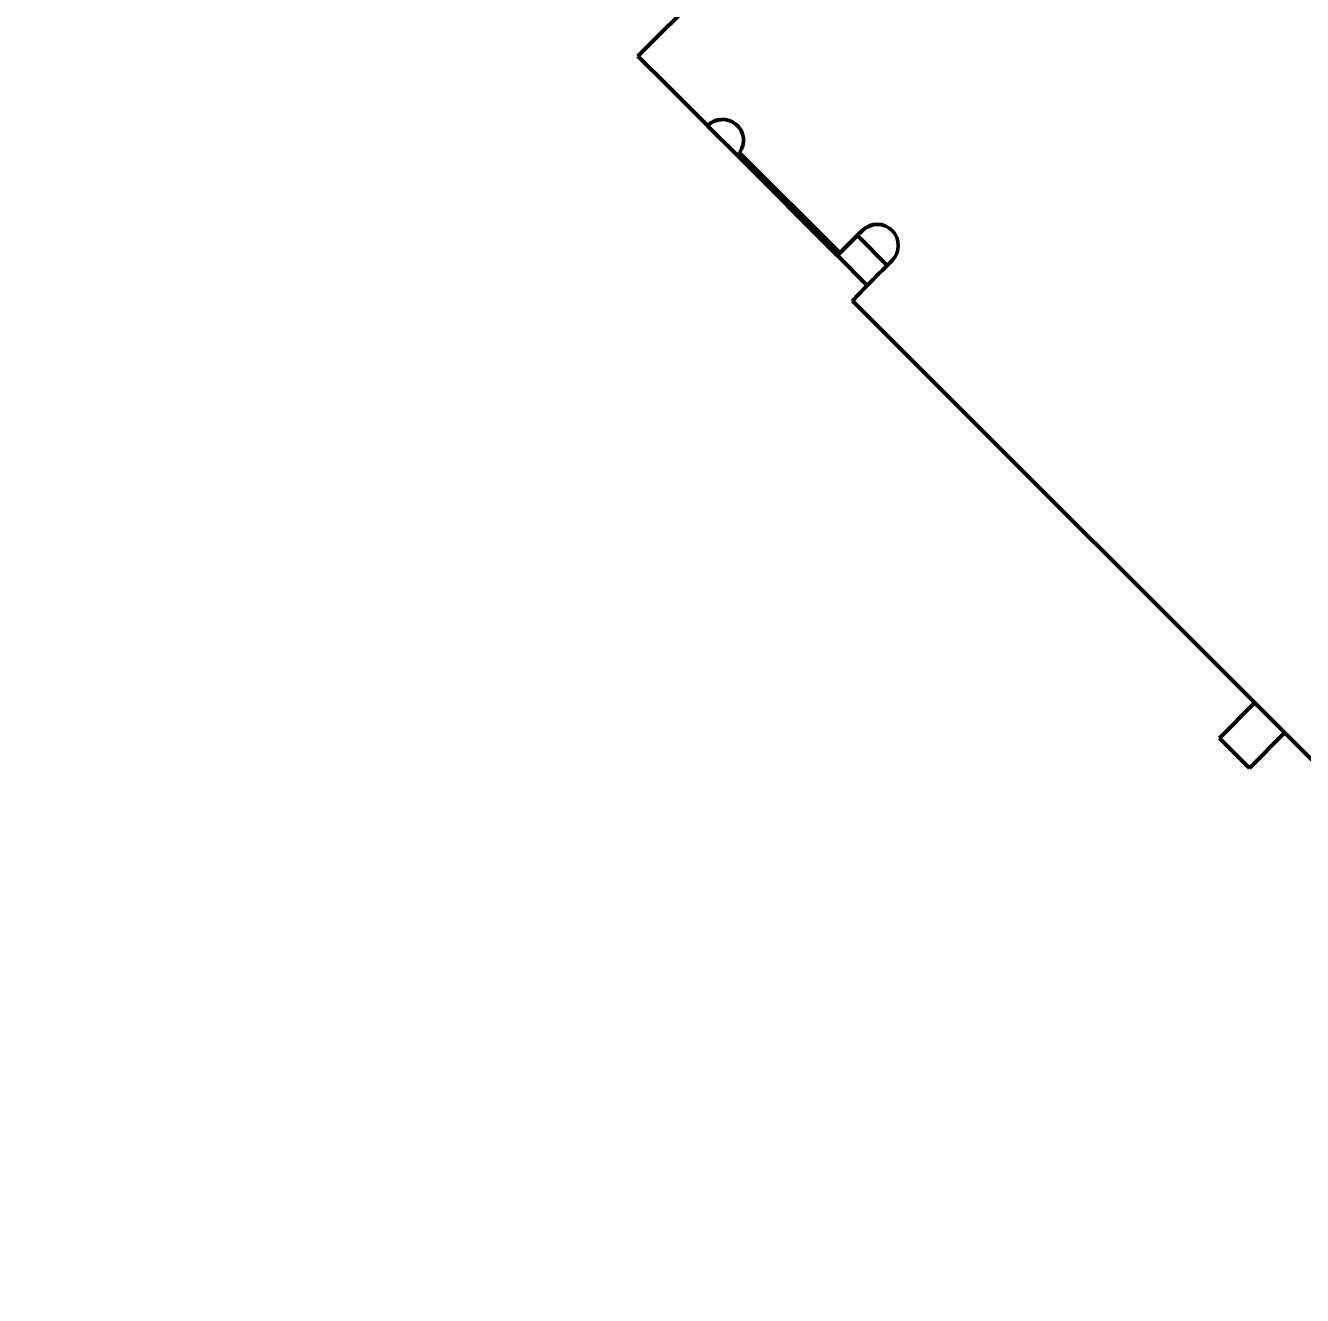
# Model space of a CAD drawing. Header units: millimetres. Extents: x 71 to 428, y 120 to 295.
# Drawn here: x 361.02 to 370.06, y 216.31 to 225.3 of the extents above; entities that cross this region are included whole.
import ezdxf

# ---------------------------------------------------------------- set-up
doc = ezdxf.new("R2010")
doc.units = ezdxf.units.MM
doc.header["$LTSCALE"] = 0.75
doc.layers.add('Visible', color=7, linetype='Continuous', lineweight=50)
doc.layers.add('尺寸标注', color=3, linetype='Continuous')
doc.styles.get("Standard").update_dxf_attribs({"font": 'arial.ttf'})
doc.dimstyles.new('Dim-ISO-25', dxfattribs={"dimtxt": 3.5, "dimasz": 3.5, "dimexe": 2.1, "dimexo": 2.1, "dimgap": 1.4, "dimtad": 1, "dimzin": 12, "dimdsep": 46, "dimtxsty": 'Standard', "dimcen": 0, "dimazin": 3, "dimtp": 0.1, "dimtm": 0.1, "dimtfac": 0.714286, "dimtmove": 0, "dimatfit": 3, "dimfxl": 1, "dimtzin": 12, "dimarcsym": 0})

# ---------------------------------------------------------------- blocks, each defined once
blk = doc.blocks.new('*D139')
at = {"color": 0, "linetype": 'ByBlock', "lineweight": -2}
for p, q in [((354.8964, 258.3129), (354.8964, 264.5936)), ((384.4004, 221.7318), (384.4004, 264.5936)), ((384.4004, 262.4936), (354.8964, 262.4936))]:
    blk.add_line(p, q, dxfattribs=at)
at = {"color": 0, "linetype": 'ByBlock'}
for points in [[(354.8964, 262.4936), (358.3964, 263.0769), (358.3964, 261.9102)], [(384.4004, 262.4936), (380.9004, 263.0769), (380.9004, 261.9102)]]:
    blk.add_solid(points, dxfattribs=at)
at = {"layer": 'Defpoints', "color": 0, "linetype": 'ByBlock'}
for p in [(354.8964, 256.2129), (384.4004, 219.6318)]:
    blk.add_point(p, dxfattribs=at)
at = {"color": 0, "linetype": 'ByBlock', "lineweight": -2, "insert": (369.6484, 265.6806), "char_height": 3.5, "attachment_point": 5}
blk.add_mtext('\\A0;29.5', dxfattribs=at)

msp = doc.modelspace()

# ---------------------------------------------------------------- linework, layer by layer
at = {"layer": 'Visible'}
for p, q in [((365.3539, 225.0847), (366.2024, 225.9333)), ((365.3539, 225.0847), (365.5623, 224.8763)), ((365.8451, 224.5935), (365.5623, 224.8763)), ((365.8451, 224.5935), (365.8469, 224.5917)), ((365.8469, 224.5917), (366.0575, 224.3811)), ((366.7819, 223.6921), (366.0734, 224.4006)), ((366.0575, 224.3811), (366.7645, 223.6741)), ((366.941, 223.8512), (366.7819, 223.6921)), ((366.7837, 223.6902), (366.9075, 223.814)), ((366.9428, 223.8493), (366.9075, 223.814)), ((367.1177, 223.6037), (366.9075, 223.814)), ((366.7819, 223.6921), (366.7645, 223.6741)), ((366.7657, 223.6729), (366.7837, 223.6902)), ((366.7657, 223.6729), (366.7645, 223.6741)), ((366.7657, 223.6729), (366.9768, 223.4618)), ((367.1531, 223.6391), (367.0824, 223.5684)), ((373.5197, 216.7067), (366.8739, 223.3525)), ((369.7197, 220.5067), (369.4705, 220.2573)), ((369.6826, 220.0452), (369.4705, 220.2573)), ((369.9318, 220.2946), (369.6826, 220.0452)), ((369.6829, 220.0452), (369.6826, 220.0452))]:
    msp.add_line(p, q, dxfattribs=at)
at = {"layer": 'Visible', "extrusion": (0, 0, -1)}
msp.add_circle((-354.8964, 204.496), 47.93, dxfattribs=at)
for centre, end in [((-365.9511, 224.4875), 215.40159), ((-365.953, 224.4856), 134.49558), ((-367.047, 223.7451), 224.99564)]:
    msp.add_arc(centre, 0.15, 44.99564, end, dxfattribs=at)
at = {"layer": 'Visible'}
msp.add_arc((367.0489, 223.7433), 0.15, 45.50442, 135.00436, dxfattribs=at)
at = {"layer": 'Visible', "extrusion": (0, 0, -1)}
msp.add_ellipse((365.9514, 224.4872), major_axis=(0, 0.1513), ratio=0.982697, start_param=2.18002, end_param=2.347468, dxfattribs=at)
at = {"layer": 'Visible'}
msp.add_ellipse((367.0861, 223.5647), major_axis=(0.2121, 0.2121), ratio=0.017452, start_param=1.570796, end_param=3.141593, dxfattribs=at)

# ---------------------------------------------------------------- dimensions: what is measured, and where the dimension line sits
at = {"layer": '尺寸标注'}
dim = msp.add_linear_dim(base=(354.8964, 262.4936), p1=(384.4004, 219.6318), p2=(354.8964, 256.2129), dimstyle='Dim-ISO-25', dxfattribs=at)
dim.commit()
dim.dimension.update_dxf_attribs({"geometry": '*D139', "text_midpoint": (369.6484, 265.6806)})

doc.saveas('drawing.dxf')
